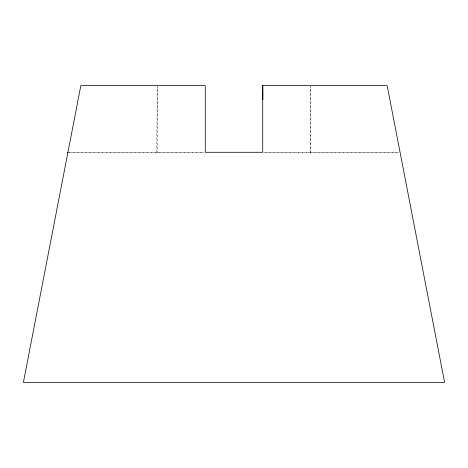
<?xml version="1.0" encoding="UTF-8"?>
<svg xmlns="http://www.w3.org/2000/svg" width="468" height="468" viewBox="0 0 468 468"><rect width="100%" height="100%" fill="white"/><g stroke="black" fill="none" stroke-linecap="round" stroke-linejoin="round"><path stroke-width="0.35" stroke-dasharray="2.34 1.75" d="M310.413 152.404L310.582 86.346L310.582 153.048M156.686 152.287L157.412 86.346L157.418 152.632M69.387 152.287L203.832 152.287M67.866 152.632L203.82 152.632M263.753 152.632L398.677 152.632L263.765 152.287"/><path stroke-width="0.7" d="M67.567 152.287L67.936 152.287M67.567 152.632L67.866 152.632M262.782 99.391L262.718 85.621L387.165 85.621L444.6 382.379L23.4 382.379L80.835 85.621L205.282 85.621L205.282 152.287L262.718 152.287L262.718 85.621L262.782 99.462"/></g></svg>
